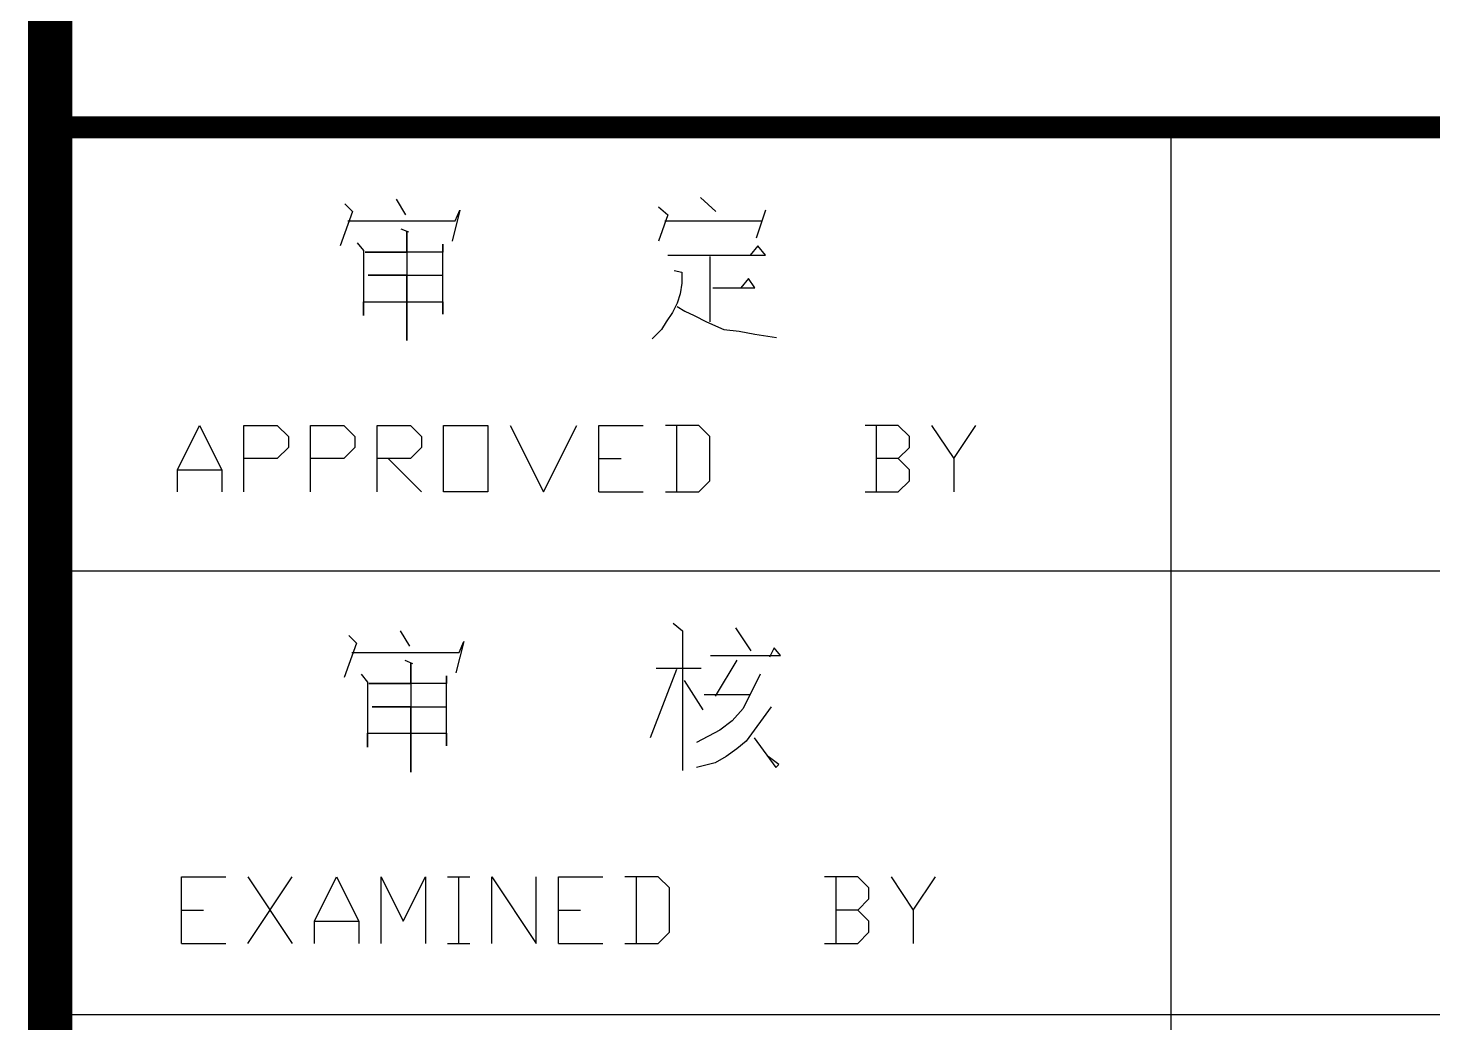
# Model space of a CAD drawing. Extents: x -307088 to 5640332, y -3541089 to -2181377.
# Drawn here: x 5578951 to 5583702, y -3318667 to -3315304 of the extents above; entities that cross this region are included whole.
import ezdxf

# ---------------------------------------------------------------- set-up
doc = ezdxf.new("R2010")
doc.units = 0
doc.header["$LTSCALE"] = 100
doc.header["$MEASUREMENT"] = 0
doc.layers.get('0').update_dxf_attribs({"linetype": 'CONTINUOUS'})
doc.layers.add('PUB_TITLE', color=4, linetype='CONTINUOUS')

# ---------------------------------------------------------------- blocks, each defined once
blk = doc.blocks.new('A$C24767006')
at = {"layer": 'PUB_TITLE'}
for p, q in [((3863.8, 28987.5, 1873.5), (3863.8, 18518.2, 1873.5)), ((1244.4, 28744.2, 1873.5), (1275.9, 28691.7, 1873.5)), ((2273.4, 28749.5, 1873.5), (2325.9, 28702.2, 1873.5)), ((1097.4, 28702.2, 1873.5), (1055.4, 28586.7, 1873.5)), ((1071.1, 28728.5, 1873.5), (1097.4, 28702.2, 1873.5)), ((1459.6, 28707.5, 1873.5), (1433.4, 28602.5, 1873.5)), ((1443.9, 28670.7, 1873.5), (1459.6, 28707.5, 1873.5)), ((2131.6, 28718, 1873.5), (2163.1, 28691.7, 1873.5)), ((2163.1, 28691.7, 1873.5), (2131.6, 28602.5, 1873.5)), ((2493.9, 28707.5, 1873.5), (2462.4, 28613, 1873.5)), ((1081.6, 28670.7, 1873.5), (1443.9, 28670.7, 1873.5)), ((1260.1, 28644.5, 1873.5), (1286.4, 28634, 1873.5)), ((2152.6, 28670.7, 1873.5), (2483.4, 28670.7, 1873.5)), ((1113.1, 28597.2, 1873.5), (1134.1, 28571, 1873.5)), ((1281.1, 28634, 1873.5), (1281.1, 28266.5, 1873.5)), ((1281.1, 28565.7, 1873.5), (1281.1, 28634, 1873.5)), ((1134.1, 28571, 1873.5), (1134.1, 28350.5, 1873.5)), ((1139.4, 28565.7, 1873.5), (1281.1, 28565.7, 1873.5)), ((1401.9, 28565.7, 1873.5), (1139.4, 28565.7, 1873.5)), ((1401.9, 28592, 1873.5), (1401.9, 28565.7, 1873.5)), ((1401.9, 28355.7, 1873.5), (1401.9, 28592, 1873.5)), ((2163.1, 28555.2, 1873.5), (2493.9, 28555.2, 1873.5)), ((2304.9, 28550, 1873.5), (2304.9, 28329.5, 1873.5)), ((2467.6, 28586.7, 1873.5), (2441.4, 28555.2, 1873.5)), ((2493.9, 28555.2, 1873.5), (2467.6, 28586.7, 1873.5)), ((2184.1, 28502.7, 1873.5), (2210.4, 28497.5, 1873.5)), ((1149.9, 28487, 1873.5), (1401.9, 28487, 1873.5)), ((1281.1, 28487, 1873.5), (1149.9, 28487, 1873.5)), ((1281.1, 28266.5, 1873.5), (1281.1, 28487, 1873.5)), ((2210.4, 28460.7, 1873.5), (2205.1, 28424, 1873.5)), ((2210.4, 28497.5, 1873.5), (2210.4, 28460.7, 1873.5)), ((2436.1, 28476.5, 1873.5), (2409.9, 28445, 1873.5)), ((2457.1, 28445, 1873.5), (2436.1, 28476.5, 1873.5)), ((2205.1, 28424, 1873.5), (2194.6, 28392.5, 1873.5)), ((2315.4, 28445, 1873.5), (2457.1, 28445, 1873.5)), ((1134.1, 28397.7, 1873.5), (1401.9, 28397.7, 1873.5)), ((1134.1, 28350.5, 1873.5), (1134.1, 28397.7, 1873.5)), ((1401.9, 28397.7, 1873.5), (1401.9, 28355.7, 1873.5)), ((2178.9, 28361, 1873.5), (2157.9, 28329.5, 1873.5)), ((2194.6, 28392.5, 1873.5), (2178.9, 28361, 1873.5)), ((2194.6, 28382, 1873.5), (2220.9, 28366.2, 1873.5)), ((2220.9, 28366.2, 1873.5), (2252.4, 28350.5, 1873.5)), ((2157.9, 28329.5, 1873.5), (2142.1, 28303.2, 1873.5)), ((2252.4, 28350.5, 1873.5), (2294.4, 28329.5, 1873.5)), ((2294.4, 28329.5, 1873.5), (2352.1, 28303.2, 1873.5)), ((2142.1, 28303.2, 1873.5), (2110.6, 28271.7, 1873.5)), ((2352.1, 28303.2, 1873.5), (2404.6, 28298, 1873.5)), ((2404.6, 28298, 1873.5), (2457.1, 28287.5, 1873.5)), ((2457.1, 28287.5, 1873.5), (2530.6, 28277, 1873.5)), ((505, 27829.6, 1873.5), (580, 27979.6, 1873.5)), ((580, 27979.6, 1873.5), (655, 27829.6, 1873.5)), ((730, 27979.6, 1873.5), (842.5, 27979.6, 1873.5)), ((730, 27754.6, 1873.5), (730, 27979.6, 1873.5)), ((842.5, 27979.6, 1873.5), (880, 27942.1, 1873.5)), ((955, 27979.6, 1873.5), (1067.5, 27979.6, 1873.5)), ((955, 27754.6, 1873.5), (955, 27979.6, 1873.5)), ((1067.5, 27979.6, 1873.5), (1105, 27942.1, 1873.5)), ((1180, 27979.6, 1873.5), (1292.5, 27979.6, 1873.5)), ((1180, 27754.6, 1873.5), (1180, 27979.6, 1873.5)), ((1292.5, 27979.6, 1873.5), (1330, 27942.1, 1873.5)), ((1405, 27979.6, 1873.5), (1555, 27979.6, 1873.5)), ((1405, 27754.6, 1873.5), (1405, 27979.6, 1873.5)), ((1555, 27979.6, 1873.5), (1555, 27754.6, 1873.5)), ((1630, 27979.6, 1873.5), (1742.5, 27754.6, 1873.5)), ((1742.5, 27754.6, 1873.5), (1855, 27979.6, 1873.5)), ((1930, 27979.6, 1873.5), (2080, 27979.6, 1873.5)), ((1930, 27754.6, 1873.5), (1930, 27979.6, 1873.5)), ((2267.5, 27979.6, 1873.5), (2155, 27979.6, 1873.5)), ((2192.5, 27979.6, 1873.5), (2192.5, 27754.6, 1873.5)), ((2305, 27942.1, 1873.5), (2267.5, 27979.6, 1873.5)), ((2942.5, 27979.6, 1873.5), (2830, 27979.6, 1873.5)), ((2867.5, 27979.6, 1873.5), (2867.5, 27754.6, 1873.5)), ((2980, 27942.1, 1873.5), (2942.5, 27979.6, 1873.5)), ((3055, 27979.6, 1873.5), (3130, 27867.1, 1873.5)), ((3130, 27867.1, 1873.5), (3205, 27979.6, 1873.5)), ((880, 27942.1, 1873.5), (880, 27904.6, 1873.5)), ((1105, 27942.1, 1873.5), (1105, 27904.6, 1873.5)), ((1330, 27942.1, 1873.5), (1330, 27904.6, 1873.5)), ((2305, 27792.1, 1873.5), (2305, 27942.1, 1873.5)), ((2980, 27904.6, 1873.5), (2980, 27942.1, 1873.5)), ((880, 27904.6, 1873.5), (842.5, 27867.1, 1873.5)), ((1105, 27904.6, 1873.5), (1067.5, 27867.1, 1873.5)), ((1330, 27904.6, 1873.5), (1292.5, 27867.1, 1873.5)), ((2942.5, 27867.1, 1873.5), (2980, 27904.6, 1873.5)), ((842.5, 27867.1, 1873.5), (730, 27867.1, 1873.5)), ((1067.5, 27867.1, 1873.5), (955, 27867.1, 1873.5)), ((1292.5, 27867.1, 1873.5), (1180, 27867.1, 1873.5)), ((1217.5, 27867.1, 1873.5), (1330, 27754.6, 1873.5)), ((1930, 27867.1, 1873.5), (2005, 27867.1, 1873.5)), ((2942.5, 27867.1, 1873.5), (2867.5, 27867.1, 1873.5)), ((2980, 27829.6, 1873.5), (2942.5, 27867.1, 1873.5)), ((3130, 27867.1, 1873.5), (3130, 27754.6, 1873.5)), ((505, 27829.6, 1873.5), (655, 27829.6, 1873.5)), ((505, 27754.6, 1873.5), (505, 27829.6, 1873.5)), ((655, 27829.6, 1873.5), (655, 27754.6, 1873.5)), ((2267.5, 27754.6, 1873.5), (2305, 27792.1, 1873.5)), ((2942.5, 27754.6, 1873.5), (2980, 27792.1, 1873.5)), ((2980, 27792.1, 1873.5), (2980, 27829.6, 1873.5)), ((1555, 27754.6, 1873.5), (1405, 27754.6, 1873.5)), ((1930, 27754.6, 1873.5), (2080, 27754.6, 1873.5)), ((2155, 27754.6, 1873.5), (2267.5, 27754.6, 1873.5)), ((2830, 27754.6, 1873.5), (2942.5, 27754.6, 1873.5)), ((75, 27487.5, 1873.5), (10575, 27487.5, 1873.5)), ((1084.4, 27269.3, 1873.5), (1110.6, 27243, 1873.5)), ((1257.6, 27285, 1873.5), (1289.1, 27232.5, 1873.5)), ((2181.6, 27311.3, 1873.5), (2213.1, 27285, 1873.5)), ((2213.1, 27285, 1873.5), (2213.1, 26812.5, 1873.5)), ((2391.6, 27295.5, 1873.5), (2444.1, 27216.8, 1873.5)), ((1110.6, 27243, 1873.5), (1068.6, 27127.5, 1873.5)), ((1472.9, 27248.3, 1873.5), (1446.6, 27143.3, 1873.5)), ((1457.1, 27211.5, 1873.5), (1472.9, 27248.3, 1873.5)), ((2522.9, 27227.3, 1873.5), (2507.1, 27195.8, 1873.5)), ((2543.9, 27201, 1873.5), (2522.9, 27227.3, 1873.5)), ((1094.9, 27211.5, 1873.5), (1457.1, 27211.5, 1873.5)), ((1273.4, 27185.3, 1873.5), (1299.6, 27174.8, 1873.5)), ((1294.4, 27174.8, 1873.5), (1294.4, 26807.3, 1873.5)), ((1294.4, 27106.5, 1873.5), (1294.4, 27174.8, 1873.5)), ((2307.6, 27201, 1873.5), (2543.9, 27201, 1873.5)), ((2396.9, 27185.3, 1873.5), (2323.4, 27064.5, 1873.5)), ((1126.4, 27138, 1873.5), (1147.4, 27111.8, 1873.5)), ((1415.1, 27132.8, 1873.5), (1415.1, 27106.5, 1873.5)), ((1415.1, 26896.5, 1873.5), (1415.1, 27132.8, 1873.5)), ((2192.1, 27153.8, 1873.5), (2102.9, 26922.8, 1873.5)), ((2123.9, 27159, 1873.5), (2276.1, 27159, 1873.5)), ((2475.6, 27138, 1873.5), (2417.9, 27022.5, 1873.5)), ((1147.4, 27111.8, 1873.5), (1147.4, 26891.3, 1873.5)), ((1152.6, 27106.5, 1873.5), (1294.4, 27106.5, 1873.5)), ((1415.1, 27106.5, 1873.5), (1152.6, 27106.5, 1873.5)), ((2218.4, 27117, 1873.5), (2281.4, 27017.3, 1873.5)), ((2286.6, 27069.8, 1873.5), (2438.9, 27069.8, 1873.5)), ((1163.1, 27027.8, 1873.5), (1415.1, 27027.8, 1873.5)), ((1294.4, 27027.8, 1873.5), (1163.1, 27027.8, 1873.5)), ((1294.4, 26807.3, 1873.5), (1294.4, 27027.8, 1873.5)), ((2417.9, 27022.5, 1873.5), (2381.1, 26980.5, 1873.5)), ((2512.4, 27027.8, 1873.5), (2428.4, 26912.3, 1873.5)), ((1147.4, 26938.5, 1873.5), (1415.1, 26938.5, 1873.5)), ((1147.4, 26891.3, 1873.5), (1147.4, 26938.5, 1873.5)), ((1415.1, 26938.5, 1873.5), (1415.1, 26896.5, 1873.5)), ((2339.1, 26949, 1873.5), (2260.4, 26907, 1873.5)), ((2381.1, 26980.5, 1873.5), (2339.1, 26949, 1873.5)), ((2428.4, 26912.3, 1873.5), (2396.9, 26886, 1873.5)), ((2454.6, 26922.8, 1873.5), (2528.1, 26823, 1873.5)), ((2360.1, 26859.8, 1873.5), (2323.4, 26838.8, 1873.5)), ((2396.9, 26886, 1873.5), (2360.1, 26859.8, 1873.5)), ((2538.6, 26833.5, 1873.5), (2501.9, 26859.8, 1873.5)), ((2323.4, 26838.8, 1873.5), (2260.4, 26823, 1873.5)), ((2528.1, 26823, 1873.5), (2538.6, 26833.5, 1873.5)), ((518.3, 26453.3, 1873.5), (668.3, 26453.3, 1873.5)), ((518.3, 26228.3, 1873.5), (518.3, 26453.3, 1873.5)), ((743.3, 26453.3, 1873.5), (893.3, 26228.3, 1873.5)), ((743.3, 26228.3, 1873.5), (893.3, 26453.3, 1873.5)), ((968.3, 26303.3, 1873.5), (1043.3, 26453.3, 1873.5)), ((1043.3, 26453.3, 1873.5), (1118.3, 26303.3, 1873.5)), ((1193.3, 26453.3, 1873.5), (1268.3, 26303.3, 1873.5)), ((1193.3, 26228.3, 1873.5), (1193.3, 26453.3, 1873.5)), ((1268.3, 26303.3, 1873.5), (1343.3, 26453.3, 1873.5)), ((1343.3, 26453.3, 1873.5), (1343.3, 26228.3, 1873.5)), ((1418.3, 26453.3, 1873.5), (1493.3, 26453.3, 1873.5)), ((1455.8, 26453.3, 1873.5), (1455.8, 26228.3, 1873.5)), ((1568.3, 26453.3, 1873.5), (1718.3, 26228.3, 1873.5)), ((1568.3, 26228.3, 1873.5), (1568.3, 26453.3, 1873.5)), ((1718.3, 26228.3, 1873.5), (1718.3, 26453.3, 1873.5)), ((1793.3, 26453.3, 1873.5), (1943.3, 26453.3, 1873.5)), ((1793.3, 26228.3, 1873.5), (1793.3, 26453.3, 1873.5)), ((2130.8, 26453.3, 1873.5), (2018.3, 26453.3, 1873.5)), ((2055.8, 26453.3, 1873.5), (2055.8, 26228.3, 1873.5)), ((2168.3, 26415.8, 1873.5), (2130.8, 26453.3, 1873.5)), ((2168.3, 26265.8, 1873.5), (2168.3, 26415.8, 1873.5)), ((2805.8, 26453.3, 1873.5), (2693.3, 26453.3, 1873.5)), ((2730.8, 26453.3, 1873.5), (2730.8, 26228.3, 1873.5)), ((2843.3, 26415.8, 1873.5), (2805.8, 26453.3, 1873.5)), ((2843.3, 26378.3, 1873.5), (2843.3, 26415.8, 1873.5)), ((2918.3, 26453.3, 1873.5), (2993.3, 26340.8, 1873.5)), ((2993.3, 26340.8, 1873.5), (3068.3, 26453.3, 1873.5)), ((2805.8, 26340.8, 1873.5), (2843.3, 26378.3, 1873.5)), ((518.3, 26340.8, 1873.5), (593.3, 26340.8, 1873.5)), ((1793.3, 26340.8, 1873.5), (1868.3, 26340.8, 1873.5)), ((2805.8, 26340.8, 1873.5), (2730.8, 26340.8, 1873.5)), ((2843.3, 26303.3, 1873.5), (2805.8, 26340.8, 1873.5)), ((2993.3, 26340.8, 1873.5), (2993.3, 26228.3, 1873.5)), ((968.3, 26303.3, 1873.5), (1118.3, 26303.3, 1873.5)), ((968.3, 26228.3, 1873.5), (968.3, 26303.3, 1873.5)), ((1118.3, 26303.3, 1873.5), (1118.3, 26228.3, 1873.5)), ((2843.3, 26265.8, 1873.5), (2843.3, 26303.3, 1873.5)), ((518.3, 26228.3, 1873.5), (668.3, 26228.3, 1873.5)), ((1418.3, 26228.3, 1873.5), (1493.3, 26228.3, 1873.5)), ((1793.3, 26228.3, 1873.5), (1943.3, 26228.3, 1873.5)), ((2018.3, 26228.3, 1873.5), (2130.8, 26228.3, 1873.5)), ((2130.8, 26228.3, 1873.5), (2168.3, 26265.8, 1873.5)), ((2693.3, 26228.3, 1873.5), (2805.8, 26228.3, 1873.5)), ((2805.8, 26228.3, 1873.5), (2843.3, 26265.8, 1873.5)), ((75, 25987.5, 1873.5), (10575, 25987.5, 1873.5))]:
    blk.add_line(p, q, dxfattribs=at)
at = {"layer": 'PUB_TITLE', "const_width": 150, "elevation": 1873.5}
blk.add_lwpolyline([(75, 60037.5), (75, 37.5)], dxfattribs=at)
at = {"layer": 'PUB_TITLE', "const_width": 75, "elevation": 1873.5}
blk.add_lwpolyline([(75, 28987.5), (10575, 28987.5), (10575, 18487.5), (75, 18487.5)], close=True, dxfattribs=at)

msp = doc.modelspace()

# ---------------------------------------------------------------- block references
msp.add_blockref('A$C24767006', (5578951.3, -3344626.6, -1873.5))

doc.saveas('drawing.dxf')
